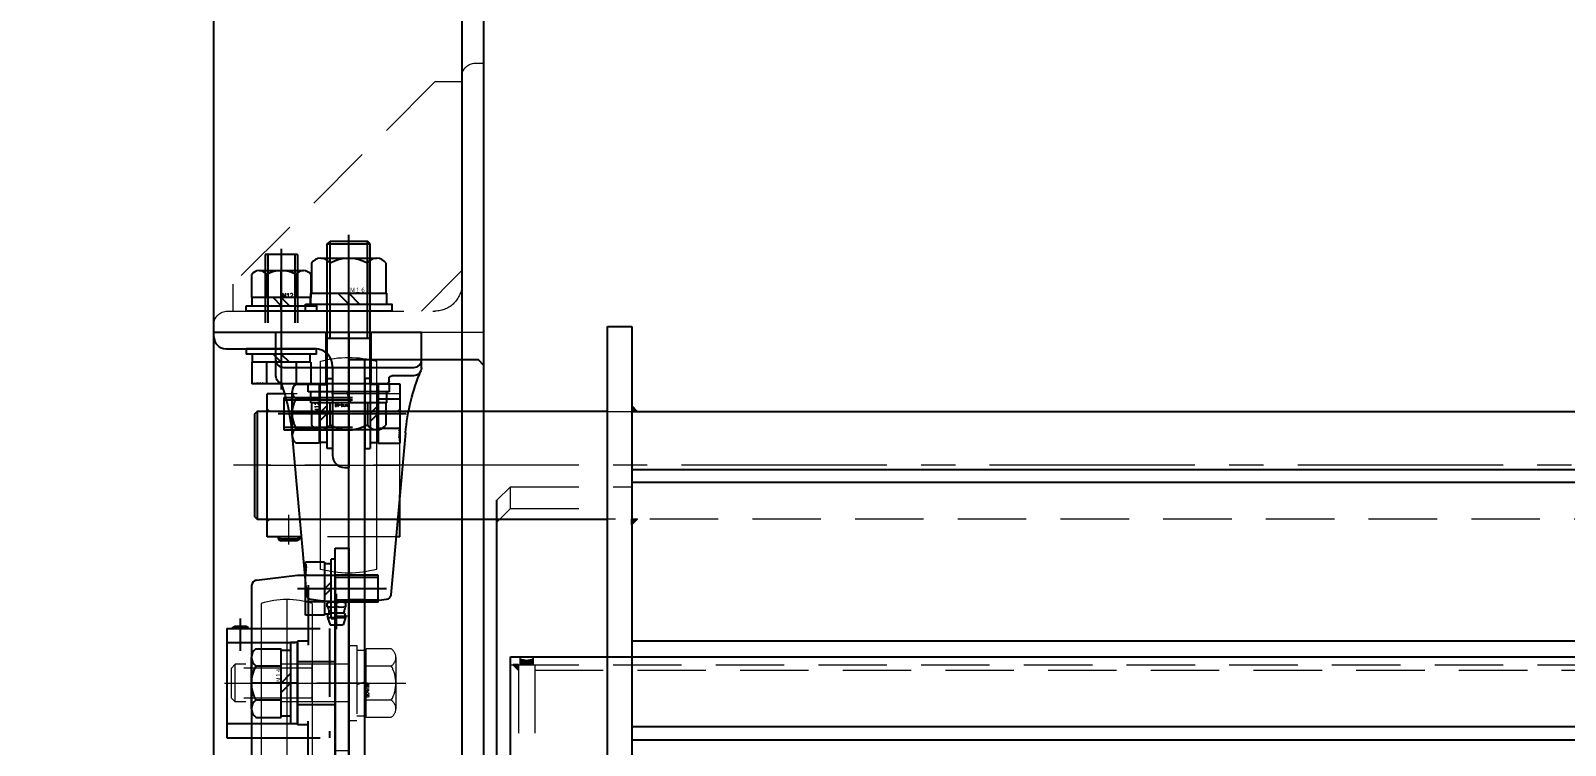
# Model space of a CAD drawing. Header units: millimetres. Extents: x -8731 to 85711, y -14522 to 31379.
# Drawn here: x 374 to 943, y 14124 to 14389 of the extents above; entities that cross this region are included whole.
import ezdxf
from ezdxf import colors
from ezdxf.entities.mleader import LeaderData, LeaderLine
from ezdxf.enums import TextEntityAlignment as Align
from ezdxf.math import Vec2, Vec3

# ---------------------------------------------------------------- set-up
doc = ezdxf.new("R2010")
doc.units = ezdxf.units.MM
doc.header["$LTSCALE"] = 4
doc.header["$PDMODE"] = 99
doc.header["$PDSIZE"] = 1
doc.linetypes.add('CENTER2', pattern=[28.575, 19.05, -3.175, 3.175, -3.175])
doc.linetypes.add('HIDDEN', pattern=[9.525, 6.35, -3.175])
for name, color, linetype, lineweight in [('04_HIDDEN', 2, 'HIDDEN', 13), ('05_CENTER', 4, 'CENTER2', 13), ('08_DIM', 3, 'Continuous', 13)]:
    doc.layers.add(name, color=color, linetype=linetype, lineweight=lineweight)
doc.layers.add('10_DRAFT', color=8, linetype='Continuous', lineweight=0, plot=False)
doc.styles.add('KANJI0', font='txt.shx', dxfattribs={"width": 0.9, "height": 30, "bigfont": 'bigfont'})
doc.styles.add('KSS_TXT', font='txt.shx', dxfattribs={"bigfont": 'extfont2.shx'})
doc.styles.add('KSS_TXT_L', font='txt.shx', dxfattribs={"height": 9, "bigfont": 'extfont2.shx'})
doc.styles.get("Standard").update_dxf_attribs({"font": 'txt.shx', "bigfont": 'extfont2.shx'})
doc.dimstyles.new('KSS_DIM', dxfattribs={"dimscale": 3, "dimtxt": 3, "dimasz": 2.5, "dimexe": 1.25, "dimexo": 0.625, "dimtad": 1, "dimdsep": 46, "dimtxsty": 'KSS_TXT', "dimblk": 'OPEN30', "dimcen": 0, "dimazin": 2, "dimtfac": 0.75, "dimtmove": 0, "dimatfit": 3, "dimldrblk": 'OPEN30', "dimfxl": 1, "dimtolj": 1, "dimarcsym": 0})

# ---------------------------------------------------------------- blocks, each defined once
blk = doc.blocks.new('AM_BALLOON1')
at = {"transparency": 16777216}
blk.add_circle((0, 0), 5, dxfattribs=at)
blk.add_attdef('B_NUMBER', text='', height=3, dxfattribs=at).set_placement((0, 0), align=Align.MIDDLE_CENTER)
blk = doc.blocks.new('_OPEN')
at = {"color": 0, "linetype": 'ByBlock'}
for p, q in [((-1, 0.167), (0, 0)), ((0, 0), (-1, -0.167)), ((0, 0), (-1, 0))]:
    blk.add_line(p, q, dxfattribs=at)
blk = doc.blocks.new('A$C448B04A9_1_1_1')
at = {"color": 0}
for p, q in [((3, 100), (0, 100)), ((0, 0), (0, 100)), ((8, 18), (8, 95)), ((95, 8), (18, 8)), ((0, 0), (100, 0)), ((100, 3), (100, 0))]:
    blk.add_line(p, q, dxfattribs=at)
for centre, radius, start, end in [((3, 95), 5, 0, 90), ((18, 18), 10, 180, 270), ((95, 3), 5, 0, 90)]:
    blk.add_arc(centre, radius, start, end, dxfattribs=at)
blk = doc.blocks.new('A$C42EA7A30_1_1_1')
at = {"color": 0}
blk.add_line((-1008, 1230), (-1008, 16), dxfattribs=at)
blk.add_lwpolyline([(-1090, 1230), (-1000, 1230), (-1000, 16), (-1100, 16), (-1100, 1220)], close=True, dxfattribs=at)
at = {"layer": '04_HIDDEN'}
blk.add_lwpolyline([(-1008, 873), (-1008, 943), (-1018, 943), (-1093, 868), (-1093, 858), (-1023, 858)], close=True, dxfattribs=at)
at = {"layer": '05_CENTER'}
for p, q in [((-1075, 835.66), (-1075, 872.48)), ((-1050, 835.66), (-1050, 872.48))]:
    blk.add_line(p, q, dxfattribs=at)
at = {"layer": '04_HIDDEN', "xscale": -1}
blk.add_blockref('A$C448B04A9_1_1_1', (-1000, 850), dxfattribs=at)
blk = doc.blocks.new('_Open30')
at = {"color": 0, "linetype": 'ByBlock', "lineweight": -2}
for p, q in [((-1, 0.268), (0, 0)), ((0, 0), (-1, -0.268)), ((0, 0), (-1, 0))]:
    blk.add_line(p, q, dxfattribs=at)
blk = doc.blocks.new('*D4360')
at = {"layer": '08_DIM', "color": 0, "lineweight": -2, "transparency": 16777216}
for p, q in [((101.84, 13906.64), (101.84, 14822.11)), ((441.84, 14656.64), (441.84, 14822.11)), ((404.34, 14803.36), (139.34, 14803.36))]:
    blk.add_line(p, q, dxfattribs=at)
at = {"layer": 'Defpoints', "color": 0, "transparency": 16777216}
for p in [(101.84, 14803.36), (441.84, 14647.26), (101.84, 13897.26)]:
    blk.add_point(p, dxfattribs=at)
at = {"layer": '08_DIM', "color": 0, "lineweight": -2, "transparency": 16777216, "xscale": 37.5, "yscale": 37.5, "zscale": 37.5, "rotation": 180}
blk.add_blockref('_Open30', (101.84, 14803.36), dxfattribs=at)
at = {"layer": '08_DIM', "color": 0, "lineweight": -2, "transparency": 16777216, "xscale": 37.5, "yscale": 37.5, "zscale": 37.5}
blk.add_blockref('_Open30', (441.84, 14803.36), dxfattribs=at)
at = {"layer": '08_DIM', "color": 0, "transparency": 16777216, "insert": (271.84, 14835.24), "char_height": 45, "attachment_point": 5, "style": 'KSS_TXT'}
blk.add_mtext('\\A1;(340)', dxfattribs=at)
blk = doc.blocks.new('A$C67F20274_1_1_1')
h = blk.add_hatch(color=3)
h.dxf.hatch_style = 1
h.paths.add_polyline_path([(0, -2), (0, 0), (-2, 0)])
at = {"color": 3}
blk.add_lwpolyline([(0, 0), (-2, 0), (-2, 0), (0, -2)], close=True, dxfattribs=at)
blk = doc.blocks.new('A$C715E4393_1_1_1')
h = blk.add_hatch(color=3)
h.dxf.hatch_style = 1
h.paths.add_polyline_path([(-981.5, 187), (-981.5, 189.21, -0.11176), (-984, 188.65), (-984, 187)])
h.paths.add_polyline_path([(-984, 187), (-984, 188.65, -0.111762), (-986.5, 189.21), (-986.5, 187)])
at = {"color": 0}
blk.add_lwpolyline([(-990, 190), (990, 190), (990, -190), (-990, -190)], close=True, dxfattribs=at)
at = {"color": 3}
blk.add_arc((-984, 194.45), 5.81, 244.4921, 295.5079, dxfattribs=at)
at = {"layer": '04_HIDDEN'}
for p, q in [((-986.5, 190), (-986.5, 187)), ((-981.5, 190), (-981.5, 187)), ((-990, 187), (990, 187)), ((-987, 187), (-987, -187)), ((-981, 187), (-981, -187)), ((-981, 185), (-331, 185))]:
    blk.add_line(p, q, dxfattribs=at)
blk.add_blockref('A$C67F20274_1_1_1', (-987, 187))
blk = doc.blocks.new('A$C56A90DFC_1_1')
at = {"xscale": -1}
blk.add_blockref('A$C715E4393_1_1_1', (-1050, 339.8), dxfattribs=at)
blk = doc.blocks.new('A$C365C4D5C_1_1')
at = {"color": 0}
blk.add_line((-6, -30), (-6, 610), dxfattribs=at)
blk.add_lwpolyline([(-48, -30), (0, -30), (0, 610), (-48, 610), (-50, 608), (-50, -28)], close=True, dxfattribs=at)
blk.add_circle((-25, 190), 7, dxfattribs=at)
at = {"layer": '04_HIDDEN'}
for p, q in [((-6, 530), (0, 530)), ((-6, 529), (0, 529)), ((-6, 521), (0, 521)), ((-6, 520), (0, 520)), ((-6, 260), (0, 260)), ((-6, 259), (0, 259)), ((-6, 251), (0, 251)), ((-6, 250), (0, 250)), ((-6, 130), (0, 130)), ((-6, 129), (0, 129)), ((-6, 121), (0, 121)), ((-6, 120), (0, 120)), ((-6, 80), (0, 80)), ((-6, 79), (0, 79)), ((-6, 71), (0, 71)), ((-6, 70), (0, 70))]:
    blk.add_line(p, q, dxfattribs=at)
at = {"layer": '05_CENTER'}
for p, q in [((8.14, 590), (-14.23, 590)), ((-10.09, 525), (4.09, 525)), ((-10.09, 255), (4.09, 255)), ((-25, 178.81), (-25, 201.19)), ((-13.81, 190), (-36.19, 190)), ((-10.09, 125), (4.09, 125)), ((-10.09, 75), (4.09, 75)), ((8.14, 0), (-14.23, 0))]:
    blk.add_line(p, q, dxfattribs=at)
blk = doc.blocks.new('A$C13E861D8_1_1')
at = {"color": 0}
for p, q in [((1.5, 50), (0, 50)), ((0, 0), (0, 50)), ((6, 12.5), (6, 45.5)), ((45.5, 6), (12.5, 6)), ((0, 0), (50, 0)), ((50, 1.5), (50, 0))]:
    blk.add_line(p, q, dxfattribs=at)
for centre, radius, start, end in [((1.5, 45.5), 4.5, 0, 90), ((12.5, 12.5), 6.5, 180, 270), ((45.5, 1.5), 4.5, 0, 90)]:
    blk.add_arc(centre, radius, start, end, dxfattribs=at)
blk = doc.blocks.new('A$C5EBE3137_1_1')
at = {"layer": '05_CENTER'}
for p, q in [((-5.49, 30), (11.61, 30)), ((25, 11.49), (25, -5.61))]:
    blk.add_line(p, q, dxfattribs=at)
blk.add_blockref('A$C13E861D8_1_1', (0, 0))
blk = doc.blocks.new('A$C1819430B_1_1')
at = {"color": 0}
for p, q in [((-10.97, 13), (10.97, 13)), ((-10.97, 5), (-10.97, 13)), ((-5.48, 5), (-5.48, 13)), ((5.48, 5), (5.48, 13)), ((10.97, 5), (10.97, 13)), ((-13, 2), (13, 2)), ((-13, 2), (-13, 0)), ((-13, 0), (13, 0)), ((-10.97, 5), (10.97, 5)), ((-10.75, 5), (-10.75, 2)), ((0, 2), (-3, 5)), ((0, 5), (3, 2)), ((10.75, 2), (10.75, 5)), ((13, 0), (13, 2))]:
    blk.add_line(p, q, dxfattribs=at)
at = {"color": 0, "linetype": 'CENTER2'}
blk.add_line((0, -32.11), (0, 15.28), dxfattribs=at)
at = {"color": 0, "linetype": 'HIDDEN'}
for p, q in [((-6, -30), (-6, 0)), ((-5.05, -30), (-5.05, 0)), ((5.05, -30), (5.05, 0)), ((6, -30), (6, 0)), ((-6, -30), (6, -30))]:
    blk.add_line(p, q, dxfattribs=at)
at = {"layer": '10_DRAFT', "style": 'KSS_TXT_L'}
blk.add_text('BT-M12x35L,SW,PW', height=0.3, dxfattribs=at).set_placement((6.07, 12.66))
blk = doc.blocks.new('M12Nza_1_1_1')
at = {"color": 0}
for p, q in [((-10.95, 5), (-10.95, 13.53)), ((-8.21, 15), (8.21, 15)), ((-5.47, 5), (-5.47, 13.53)), ((5.48, 5), (5.48, 13.53)), ((10.95, 13.53), (10.95, 5)), ((10.95, 5), (-10.95, 5)), ((-10.75, 2), (-10.75, 5)), ((0, 2), (-3, 5)), ((0, 5), (3, 2)), ((10.75, 5), (10.75, 2))]:
    blk.add_line(p, q, dxfattribs=at)
at = {"color": 0, "linetype": 'CENTER2'}
blk.add_line((0, 0), (0, 15), dxfattribs=at)
at = {"color": 0}
blk.add_lwpolyline([(-13, 2), (13, 2), (13, 0), (-13, 0)], close=True, dxfattribs=at)
for centre, radius, start, end in [((-8.21, 11.71), 3.29, 33.626, 146.374), ((0, 4.05), 10.95, 60, 120), ((8.21, 11.71), 3.29, 33.626, 146.374)]:
    blk.add_arc(centre, radius, start, end, dxfattribs=at)
at = {"layer": '10_DRAFT', "style": 'KSS_TXT'}
blk.add_text('M12', height=1.5, dxfattribs=at).set_placement((0.31, 5.09))
blk = doc.blocks.new('A$C6ADC7B1E_1_1')
at = {"color": 0}
blk.add_lwpolyline([(5, 5), (0, 5), (0, -295), (5, -295)], close=True, dxfattribs=at)
at = {"layer": '04_HIDDEN'}
for p, q in [((5, -20), (0, -20)), ((5, -70), (0, -70)), ((5, -100), (0, -100)), ((5, -150), (0, -150)), ((5, -195), (0, -195)), ((5, -245), (0, -245))]:
    blk.add_line(p, q, dxfattribs=at)
at = {"layer": '05_CENTER'}
for p, q in [((-6.94, -10), (11.83, -10)), ((-6.94, -45), (11.83, -45)), ((-6.88, -125), (11.88, -125)), ((-6.94, -161.5), (11.83, -161.5)), ((-6.94, -278.5), (11.83, -278.5)), ((-6.94, -280), (11.83, -280))]:
    blk.add_line(p, q, dxfattribs=at)
at = {"layer": '10_DRAFT'}
for p, q in [((0, -45), (5, -45)), ((0, -125), (5, -125)), ((0, -220), (5, -220))]:
    blk.add_line(p, q, dxfattribs=at)
blk = doc.blocks.new('A$C05FE0EC2_2_1')
at = {"color": 0, "linetype": 'CENTER2'}
blk.add_line((0, -19), (0, 14), dxfattribs=at)
at = {"color": 0}
for p, q in [((-9.81, 11), (9.81, 11)), ((-9.81, 4), (-9.81, 11)), ((-4.91, 4), (-4.91, 11)), ((4.91, 4), (4.91, 11)), ((9.81, 4), (9.81, 11)), ((-11, 1.5), (11, 1.5)), ((-11, 1.5), (-11, 0)), ((-11, 0), (11, 0)), ((9.81, 4), (-9.81, 4)), ((-9.25, 4), (-9.25, 1.5)), ((0, 1.5), (-2.5, 4)), ((0, 4), (2.5, 1.5)), ((9.25, 1.5), (9.25, 4)), ((11, 0), (11, 1.5))]:
    blk.add_line(p, q, dxfattribs=at)
at = {"color": 0, "linetype": 'HIDDEN'}
for p, q in [((-5, -16), (-5, 0)), ((-4.19, -16), (-4.19, 0)), ((4.19, -16), (4.19, 0)), ((5, -16), (5, 0)), ((-5, -16), (5, -16))]:
    blk.add_line(p, q, dxfattribs=at)
at = {"layer": '10_DRAFT', "style": 'KSS_TXT_L'}
blk.add_text('BT-M10x20L,SW,PW', height=0.3, dxfattribs=at).set_placement((5.16, 10.66))
blk = doc.blocks.new('A$C09CE55E7_1_1_1')
at = {"color": 0}
for p, q in [((-9.52, 17.5), (9.52, 17.5)), ((-12.7, 15.8), (-12.7, 6.5)), ((-6.35, 6.5), (-6.35, 15.8)), ((6.35, 15.8), (6.35, 6.5)), ((12.7, 15.8), (12.7, 6.5)), ((12.7, 6.5), (-12.7, 6.5)), ((-12.25, 3), (-12.25, 6.5)), ((-0.64, 6.5), (0.64, 3)), ((12.25, 6.5), (12.25, 3)), ((-14, 0), (-14, 3)), ((-14, 3), (14, 3)), ((14, 0), (-14, 0)), ((-7, 0), (-7, -42.1)), ((7, 0), (7, -42.1)), ((14, 3), (14, 0)), ((7, -13.5), (-7, -13.5)), ((-5.6, -13.5), (-5.6, -43.5)), ((5.6, -13.5), (5.6, -43.5)), ((-7, -42.1), (-5.6, -43.5)), ((7, -42.1), (-7, -42.1)), ((5.6, -43.5), (-5.6, -43.5)), ((7, -42.1), (5.6, -43.5))]:
    blk.add_line(p, q, dxfattribs=at)
at = {"color": 0, "linetype": 'CENTER2'}
blk.add_line((0, -46.09), (0, 21.25), dxfattribs=at)
at = {"color": 0}
for centre, radius, start, end in [((-9.52, 13.69), 3.81, 33.626, 146.374), ((0, 4.8), 12.7, 60, 120), ((9.52, 13.69), 3.81, 33.626, 146.374)]:
    blk.add_arc(centre, radius, start, end, dxfattribs=at)
at = {"layer": '10_DRAFT', "ltscale": 3, "style": 'KANJI0', "width": 0.82}
blk.add_text('M14x50', height=1, dxfattribs=at).set_placement((0.53, 6.6))
blk = doc.blocks.new('MUCAFL206c_1_1')
at = {"color": 0}
for p, q in [((-29.23, 38.21), (-14, 40)), ((-14, 40), (0, 40)), ((0, 40), (0, -40)), ((-31, 36.22), (-31, -36.22)), ((-10, 36.32), (-10, 14.08)), ((-40.2, 20.25), (-31, 20.25)), ((-40.2, 20.25), (-40.2, -20.25)), ((-38.2, 20.5), (-37.33, 21)), ((-38.2, 20.25), (-38.2, 20.5)), ((-32.2, 20.5), (-38.2, 20.5)), ((-37.65, 20.25), (-37.65, 20.82)), ((-33.07, 21), (-37.33, 21)), ((-32.2, 20.5), (-33.07, 21)), ((-32.75, 20.25), (-32.75, 20.82)), ((-32.2, 20.25), (-32.2, 20.5)), ((-14, 15.5), (-14, -15.5)), ((-10, 15.5), (-14, 15.5)), ((-10, -15.5), (-14, -15.5)), ((-10, -36.32), (-10, -14.08)), ((-40.2, -20.25), (-31, -20.25)), ((-29.23, -38.21), (-14, -40)), ((-14, -40), (0, -40))]:
    blk.add_line(p, q, dxfattribs=at)
at = {"color": 0, "linetype": 'CENTER2'}
blk.add_line((-35.2, 24), (-35.2, 12), dxfattribs=at)
at = {"color": 0, "linetype": 'HIDDEN'}
for p, q in [((-31, 20.25), (-2.1, 20.25)), ((-2.1, 20.25), (-2.1, -20.25)), ((-40.2, 15), (-2.1, 15)), ((-14, 8), (0, 8)), ((-14, -8), (0, -8)), ((-40.2, -15), (-2.1, -15)), ((-31, -20.25), (-2.1, -20.25))]:
    blk.add_line(p, q, dxfattribs=at)
at = {"color": 0}
for centre, start, end in [((-29, 36.22), 96.7098, 180), ((-29, -36.22), 180, 263.2902)]:
    blk.add_arc(centre, 2, start, end, dxfattribs=at)
at = {"layer": '10_DRAFT'}
for p, q in [((-27.5, 29.51), (-27.5, -29.51)), ((-18, 31), (-18, -31)), ((-8.5, 29.51), (-8.5, -29.51)), ((-40.2, 0), (0, 0))]:
    blk.add_line(p, q, dxfattribs=at)
for start, end in [(72.1545, 107.8455), (252.1545, 287.8455)]:
    blk.add_arc((-18, 0), 31, start, end, dxfattribs=at)
blk = doc.blocks.new('M14Nza_1_1_1')
at = {"color": 0}
for p, q in [((-9.52, 17.1), (9.52, 17.1)), ((-12.7, 15.4), (-12.7, 6.1)), ((-6.35, 6.1), (-6.35, 15.4)), ((6.35, 15.4), (6.35, 6.1)), ((12.7, 15.4), (12.7, 6.1)), ((-12.7, 6.1), (12.7, 6.1)), ((-12.25, 2.6), (-12.25, 6.1)), ((-3.5, 6.1), (0, 2.6)), ((0, 6.1), (3.5, 2.6)), ((12.25, 6.1), (12.25, 2.6))]:
    blk.add_line(p, q, dxfattribs=at)
at = {"color": 0, "linetype": 'CENTER2'}
blk.add_line((0, 0), (0, 17.1), dxfattribs=at)
at = {"color": 0}
blk.add_lwpolyline([(-15, 0), (15, 0), (15, 2.6), (-15, 2.6)], close=True, dxfattribs=at)
for centre, radius, start, end in [((-9.52, 13.29), 3.81, 33.626, 146.374), ((0, 4.4), 12.7, 60, 120), ((9.52, 13.29), 3.81, 33.626, 146.374)]:
    blk.add_arc(centre, radius, start, end, dxfattribs=at)
at = {"layer": '10_DRAFT', "ltscale": 3, "style": 'KANJI0', "width": 0.82}
blk.add_text('Ｍ１４', height=1.5, dxfattribs=at).set_placement((0.39, 6.2))
blk = doc.blocks.new('A$C15646C67_1_1_1')
at = {"color": 0}
for p, q in [((-10.97, 13), (10.97, 13)), ((-10.97, 5), (-10.97, 13)), ((-5.48, 5), (-5.48, 13)), ((5.48, 5), (5.48, 13)), ((10.97, 5), (10.97, 13)), ((-13, 2), (13, 2)), ((-13, 2), (-13, 0)), ((-13, 0), (13, 0)), ((-10.97, 5), (10.97, 5)), ((-10.75, 5), (-10.75, 2)), ((0, 2), (-3, 5)), ((0, 5), (3, 2)), ((10.75, 2), (10.75, 5)), ((13, 0), (13, 2))]:
    blk.add_line(p, q, dxfattribs=at)
at = {"color": 0, "linetype": 'CENTER2'}
blk.add_line((0, -37.07), (0, 15.08), dxfattribs=at)
at = {"color": 0, "linetype": 'HIDDEN'}
for p, q in [((-6, -35), (-6, 0)), ((-5.05, -35), (-5.05, 0)), ((5.05, -35), (5.05, 0)), ((6, -35), (6, 0)), ((-6, -35), (6, -35))]:
    blk.add_line(p, q, dxfattribs=at)
at = {"layer": '10_DRAFT', "style": 'KSS_TXT_L'}
blk.add_text('BT-M12x40L,SW,PW', height=0.3, dxfattribs=at).set_placement((6.26, 12.66))
blk = doc.blocks.new('A$C43C202D3_1_1')
for name, p, rotation in [('A$C15646C67_1_1_1', (-2150, 644), 180), ('A$C5EBE3137_1_1', (-2125, 650), 180), ('A$C1819430B_1_1', (-2119, 620), 270), ('M12Nza_1_1_1', (-2131, 620), 90), ('A$C05FE0EC2_2_1', (-2130, 555), 90), ('M14Nza_1_1_1', (-2144, 520), 90)]:
    blk.add_blockref(name, p, dxfattribs=dict(rotation=rotation))
blk.add_blockref('M12Nza_1_1_1', (-2150, 658))
at = {"xscale": -1}
for name, p in [('A$C365C4D5C_1_1', (-2125, 30)), ('A$C6ADC7B1E_1_1', (-2125, 565))]:
    blk.add_blockref(name, p, dxfattribs=at)
at = {"color": 4}
blk.add_blockref('MUCAFL206c_1_1', (-2130, 520), dxfattribs=at)
at = {"layer": '04_HIDDEN', "rotation": 270}
blk.add_blockref('A$C09CE55E7_1_1_1', (-2125, 520), dxfattribs=at)
blk = doc.blocks.new('MUCAP208Jb_1_1')
at = {"color": 0}
for p, q in [((-7.8, 105.7), (-6.9, 108.4)), ((-6.9, 108.4), (-2.1, 108.4)), ((-1.2, 105.7), (-2.1, 108.4)), ((-7.8, 105.7), (-1.2, 105.7)), ((-7.3, 103.95), (-1.7, 103.95)), ((-21.09, 37.12), (-15.64, 97.23)), ((-8, 101.53), (-8, 100.27)), ((-6.25, 99.9), (-2.75, 99.9)), ((-4.5, 101.53), (-4.5, 100.27)), ((-1, 101.53), (-1, 100.27)), ((21.09, 37.12), (15.64, 97.23)), ((-30.2, 75.7), (-30.2, 22.7)), ((-17.59, 75.7), (-30.2, 75.7)), ((-26.2, 76.6), (-25.16, 77.2)), ((-18.2, 76.6), (-26.2, 76.6)), ((-26.2, 75.7), (-26.2, 76.6)), ((-25.65, 75.7), (-25.65, 76.92)), ((-19.24, 77.2), (-25.16, 77.2)), ((-18.2, 76.6), (-19.24, 77.2)), ((-18.75, 75.7), (-18.75, 76.92)), ((-18.2, 75.7), (-18.2, 76.6)), ((19, 75.7), (17.59, 75.7)), ((19, 75.7), (19, 60.16)), ((-23.78, 22.7), (-30.2, 22.7)), ((14, 19), (-24, 19)), ((15, 18), (15, 17)), ((-27, 16), (-27, 0)), ((24, 13), (-24, 13)), ((24, 16), (16, 16)), ((27, 13), (27, 0)), ((27, 0), (-27, 0))]:
    blk.add_line(p, q, dxfattribs=at)
for centre, radius, start, end in [((-4.5, 106.91), 1.59, 69.555, 110.445), ((-13.29, 104.32), 6, 332.3723, 353.8983), ((-4.5, 105.7), 3.3, 180, 208.0616), ((-8.12, 103.77), 0.8, 353.8983, 28.0616), ((-0.88, 103.77), 0.8, 151.9384, 186.1017), ((4.29, 104.32), 6, 186.1017, 207.6277), ((-4.5, 105.7), 3.3, 331.9384, 0), ((-13.65, 97.04), 2, 98.0065, 174.8238), ((0, 0), 100, 81.9935, 98.0065), ((-6.25, 97.58), 4.32, 66.1022, 113.8978), ((-6.25, 104.22), 4.32, 246.1022, 293.8978), ((-2.75, 97.58), 4.32, 66.1022, 113.8978), ((-2.75, 104.22), 4.32, 246.1022, 293.8978), ((13.65, 97.04), 2, 5.1762, 81.9935), ((-98.77, 44.15), 78, 341.0544, 354.8238), ((98.77, 44.15), 78, 185.1762, 202.6205), ((-24, 16), 3, 90, 180), ((14, 18), 1, 0, 90), ((-24, 10), 3, 90, 180), ((16, 17), 1, 180, 270), ((24, 13), 3, 0, 90), ((24, 10), 3, 0, 90)]:
    blk.add_arc(centre, radius, start, end, dxfattribs=at)
at = {"layer": '04_HIDDEN', "color": 0}
for p, q in [((17.59, 75.7), (-17.59, 75.7)), ((17.5, 69.2), (-28.7, 69.2)), ((19, 60.16), (19, 22.7)), ((17.5, 29.2), (-28.7, 29.2)), ((19, 22.7), (-23.78, 22.7)), ((-8.5, 19), (-8.5, 0)), ((8.5, 19), (8.5, 0))]:
    blk.add_line(p, q, dxfattribs=at)
for centre, start, end in [((-28.7, 70.7), 180, 270), ((17.5, 70.7), 270, 0), ((-28.7, 27.7), 90, 180), ((17.5, 27.7), 0, 90)]:
    blk.add_arc(centre, 1.5, start, end, dxfattribs=at)
at = {"layer": '05_CENTER', "color": 0}
for p, q in [((-4.5, 96.9), (-4.5, 109.99)), ((0, 103.33), (0, 0)), ((-22.2, 78.59), (-22.2, 67.64))]:
    blk.add_line(p, q, dxfattribs=at)
at = {"layer": '10_DRAFT'}
for p, q in [((-10.5, 87.8), (-10.5, 10.6)), ((10.5, 87.8), (10.5, 10.6)), ((-30.2, 49.2), (19, 49.2))]:
    blk.add_line(p, q, dxfattribs=at)
for start, end in [(74.7815, 105.2185), (254.7815, 285.2185)]:
    blk.add_arc((0, 49.2), 40, start, end, dxfattribs=at)
blk = doc.blocks.new('A$C5136444F_1_1_1')
at = {"color": 0, "linetype": 'CENTER2'}
blk.add_line((0, 20.91), (0, -56), dxfattribs=at)
at = {"color": 0}
for p, q in [((-13.85, 15.14), (-13.85, 7)), ((-10.39, 17), (10.39, 17)), ((-6.92, 7), (-6.92, 15.14)), ((6.92, 15.14), (6.92, 7)), ((13.85, 7), (13.85, 15.14)), ((-14, 3), (-14, 7)), ((-14, 7), (14, 7)), ((0.73, 3), (-0.73, 7)), ((14, 7), (14, 3)), ((-15, 0), (-15, 3)), ((-15, 3), (15, 3)), ((-15, 0), (15, 0)), ((-8, 0), (-8, -51.92)), ((8, 0), (8, -51.92)), ((15, 3), (15, 0)), ((8, -17), (-8, -17)), ((-6.92, -17), (-6.92, -53)), ((6.92, -17), (6.92, -53)), ((8, -51.92), (-8, -51.92)), ((-8, -51.92), (-6.92, -53)), ((6.92, -53), (-6.92, -53)), ((8, -51.92), (6.92, -53))]:
    blk.add_line(p, q, dxfattribs=at)
for centre, radius, start, end in [((-10.39, 12.84), 4.16, 33.626, 146.374), ((0, 3.15), 13.85, 60, 120), ((10.39, 12.84), 4.16, 33.626, 146.374)]:
    blk.add_arc(centre, radius, start, end, dxfattribs=at)
at = {"layer": '10_DRAFT', "style": 'KANJI0', "width": 0.82}
blk.add_text('M16x60', height=1, dxfattribs=at).set_placement((0.41, 7.48))
blk = doc.blocks.new('M16Nza_1_1_1')
at = {"color": 0}
for p, q in [((-13.85, 17.74), (-13.85, 6.6)), ((-10.39, 19.6), (10.39, 19.6)), ((-6.92, 6.6), (-6.92, 17.74)), ((6.93, 17.74), (6.93, 6.6)), ((13.85, 6.6), (13.85, 17.74)), ((-14, 2.6), (-14, 6.6)), ((-14, 6.6), (14, 6.6)), ((-4, 6.6), (0, 2.6)), ((0, 6.6), (4, 2.6)), ((14, 6.6), (14, 2.6))]:
    blk.add_line(p, q, dxfattribs=at)
at = {"color": 0, "linetype": 'CENTER2'}
blk.add_line((0, 0), (0, 19.6), dxfattribs=at)
at = {"color": 0}
blk.add_lwpolyline([(-16, 2.6), (16, 2.6), (16, 0), (-16, 0)], close=True, dxfattribs=at)
for centre, radius, start, end in [((-10.39, 15.44), 4.16, 33.626, 146.374), ((0, 5.75), 13.85, 60, 120), ((10.39, 15.44), 4.16, 33.626, 146.374)]:
    blk.add_arc(centre, radius, start, end, dxfattribs=at)
at = {"layer": '10_DRAFT', "style": 'KANJI0', "width": 0.82}
blk.add_text('Ｍ１６', height=1.714, dxfattribs=at).set_placement((0.41, 6.78))
blk = doc.blocks.new('A$C5A066D84_1_1')
at = {"color": 0}
for p, q in [((945, -51.49), (945, 434.69)), ((995, 429.69), (995, 13)), ((954, 426.61), (954, -51.49)), ((1084, -20), (1084, 20)), ((945, -20), (-945, -20)), ((954, -51.49), (945, -51.49))]:
    blk.add_line(p, q, dxfattribs=at)
for p, q in [((-945, 101.92), (945, 101.92)), ((-945, 97.07), (945, 97.07)), ((-945, 65.21), (945, 65.21)), ((-945, 6.34), (945, 6.34)), ((-945, 1.68), (945, 1.68))]:
    blk.add_line(p, q)
blk.add_lwpolyline([(954, 20), (954, -20), (1084, -20), (1085, -19), (1085, 19), (1084, 20)], close=True, dxfattribs=at)
at = {"layer": '04_HIDDEN'}
for p, q in [((-954, 20), (954, 20)), ((995, 21.08), (990, 16.08)), ((990, 16.08), (954, 16.08)), ((990, 16.08), (990, 8)), ((995, 13), (990, 8)), ((990, 8), (945, 8)), ((954, -20), (945, -20))]:
    blk.add_line(p, q, dxfattribs=at)
at = {"layer": '05_CENTER'}
blk.add_line((-1092.78, 0), (1092.78, 0), dxfattribs=at)
at = {"xscale": -1, "rotation": 180}
blk.add_blockref('A$C67F20274_1_1_1', (945, 20), dxfattribs=at)
blk.add_blockref('A$C67F20274_1_1_1', (945, -20))
blk = doc.blocks.new('A$C1ACF5523_1_1')
for name, p in [('A$C5A066D84_1_1', (1050, 49.2)), ('A$C5136444F_1_1_1', (2100, 19))]:
    blk.add_blockref(name, p)
at = {"color": 4, "xscale": -1}
blk.add_blockref('MUCAP208Jb_1_1', (2100, 0), dxfattribs=at)
at = {"rotation": 179.9999999999999}
blk.add_blockref('M16Nza_1_1_1', (2100, -8), dxfattribs=at)

msp = doc.modelspace()

# ---------------------------------------------------------------- block references
for name, p in [('A$C42EA7A30_1_1_1', (1541.84416, 13427.26365)), ('A$C43C202D3_1_1', (2616.84415, 13627.26365))]:
    msp.add_blockref(name, p)
at = {"rotation": 180}
msp.add_blockref('A$C1ACF5523_1_1', (2591.84417, 14277.26365), dxfattribs=at)
at = {"xscale": -1}
msp.add_blockref('A$C56A90DFC_1_1', (491.84416, 13627.26365), dxfattribs=at)

# ---------------------------------------------------------------- dimensions: what is measured, and where the dimension line sits
at = {"layer": '08_DIM'}
dim = msp.add_linear_dim(base=(101.84416, 14803.36181), p1=(441.84416, 14647.26365), p2=(101.84416, 13897.26365), angle=180, text='(<>)', dimstyle='KSS_DIM', override={"dimscale": 15}, dxfattribs=at)
dim.commit()
dim.dimension.update_dxf_attribs({"geometry": '*D4360', "text_midpoint": (271.84416, 14835.23681)})

# ---------------------------------------------------------------- leaders
ml = msp.add_multileader_block('Standard', dxfattribs=at)
ml.set_content('AM_BALLOON1', color=256, scale=15)
ml.set_attribute('B_NUMBER', 'AU', width=0)
ml.set_leader_properties(color=256, linetype='ByLayer', lineweight=-1)
ml.set_arrow_properties(name='OPEN')
ml.build(insert=Vec2(0, 0))
ml.multileader.update_dxf_attribs({"leader_type": 0, "has_dogleg": 0, "text_right_attachment_type": 6, "dogleg_length": 0, "arrow_head_size": 30, "scale": 15, "block_connection_type": 1})
ctx = ml.context
ctx.base_point, ctx.scale, ctx.char_height, ctx.arrow_head_size, ctx.landing_gap_size, ctx.plane_origin = Vec3(5844.83769, 21132.80583), 15, 60, 30, 30, Vec3(5844.83769, 21132.80583)
ctx.right_attachment, ctx.attachment_type = 6, 1
notes = []
notes.append((ctx, [(0, (0, 0, 0), (0, 0), (1, 0), 1, [])]))
ctx.block.insert = Vec3(5844.83769, 21132.80583)
ml = msp.add_multileader_block('Standard', dxfattribs=at)
ml.set_content('AM_BALLOON1', color=256, scale=15)
ml.set_attribute('B_NUMBER', 'AF', width=0)
ml.set_leader_properties(color=256, linetype='ByLayer', lineweight=-1)
ml.set_arrow_properties(name='OPEN')
ml.build(insert=Vec2(0, 0))
ml.multileader.update_dxf_attribs({"leader_type": 0, "has_dogleg": 0, "text_right_attachment_type": 6, "dogleg_length": 0, "arrow_head_size": 30, "scale": 15, "block_connection_type": 1})
ctx = ml.context
ctx.base_point, ctx.scale, ctx.char_height, ctx.arrow_head_size, ctx.landing_gap_size, ctx.plane_origin = Vec3(8262.14661, 16915.24927), 15, 60, 30, 30, Vec3(8262.14661, 16915.24927)
ctx.right_attachment, ctx.attachment_type = 6, 1
notes.append((ctx, [(0, (0, 0, 0), (0, 0), (1, 0), 1, [])]))
ctx.block.insert = Vec3(8262.14661, 16915.24927)
ml = msp.add_multileader_block('Standard', dxfattribs=at)
ml.set_content('AM_BALLOON1', color=256, scale=15)
ml.set_attribute('B_NUMBER', 'X', width=0)
ml.set_leader_properties(color=256, linetype='ByLayer', lineweight=-1)
ml.set_arrow_properties(name='OPEN')
ml.build(insert=Vec2(0, 0))
ml.multileader.update_dxf_attribs({"leader_type": 0, "has_dogleg": 0, "text_right_attachment_type": 6, "dogleg_length": 0, "arrow_head_size": 30, "scale": 15, "block_connection_type": 1})
ctx = ml.context
ctx.base_point, ctx.scale, ctx.char_height, ctx.arrow_head_size, ctx.landing_gap_size, ctx.plane_origin = Vec3(1602.58602, 16814.40542), 15, 60, 30, 30, Vec3(1602.58602, 16814.40542)
ctx.right_attachment, ctx.attachment_type = 6, 1
notes.append((ctx, [(0, (0, 0, 0), (0, 0), (1, 0), 1, [])]))
ctx.block.insert = Vec3(1602.58602, 16814.40542)
ml = msp.add_multileader_block('Standard', dxfattribs=at)
ml.set_content('AM_BALLOON1', color=256, scale=15)
ml.set_attribute('B_NUMBER', 'AO', width=0)
ml.set_leader_properties(color=256, linetype='ByLayer', lineweight=-1)
ml.set_arrow_properties(name='OPEN')
ml.build(insert=Vec2(0, 0))
ml.multileader.update_dxf_attribs({"leader_type": 0, "has_dogleg": 0, "text_right_attachment_type": 6, "dogleg_length": 0, "arrow_head_size": 30, "scale": 15, "block_connection_type": 1})
ctx = ml.context
ctx.base_point, ctx.scale, ctx.char_height, ctx.arrow_head_size, ctx.landing_gap_size, ctx.plane_origin = Vec3(11532.59715, 15665.61266), 15, 60, 30, 30, Vec3(11532.59715, 15665.61266)
ctx.right_attachment, ctx.attachment_type = 6, 1
notes.append((ctx, [(0, (0, 0, 0), (0, 0), (1, 0), 1, [])]))
ctx.block.insert = Vec3(11532.59715, 15665.61266)
ml = msp.add_multileader_block('Standard', dxfattribs=at)
ml.set_content('AM_BALLOON1', color=256, scale=15)
ml.set_attribute('B_NUMBER', 'D', width=0)
ml.set_leader_properties(color=256, linetype='ByLayer', lineweight=-1)
ml.set_arrow_properties(name='OPEN')
ml.build(insert=Vec2(0, 0))
ml.multileader.update_dxf_attribs({"leader_type": 0, "has_dogleg": 0, "text_right_attachment_type": 6, "dogleg_length": 0, "arrow_head_size": 30, "scale": 15, "block_connection_type": 1})
ctx = ml.context
ctx.base_point, ctx.scale, ctx.char_height, ctx.arrow_head_size, ctx.landing_gap_size, ctx.plane_origin = Vec3(9708.75838, 15394.05003), 15, 60, 30, 30, Vec3(9708.75838, 15394.05003)
ctx.right_attachment, ctx.attachment_type = 6, 1
notes.append((ctx, [(0, (0, 0, 0), (0, 0), (1, 0), 1, [])]))
ctx.block.insert = Vec3(9708.75838, 15394.05003)
ml = msp.add_multileader_block('Standard', dxfattribs=at)
ml.set_content('AM_BALLOON1', color=256, scale=15)
ml.set_attribute('B_NUMBER', 'E', width=0)
ml.set_leader_properties(color=256, linetype='ByLayer', lineweight=-1)
ml.set_arrow_properties(name='OPEN')
ml.build(insert=Vec2(0, 0))
ml.multileader.update_dxf_attribs({"leader_type": 0, "has_dogleg": 0, "text_right_attachment_type": 6, "dogleg_length": 0, "arrow_head_size": 30, "scale": 15, "block_connection_type": 1})
ctx = ml.context
ctx.base_point, ctx.scale, ctx.char_height, ctx.arrow_head_size, ctx.landing_gap_size, ctx.plane_origin = Vec3(4125.87913, 15299.50665), 15, 60, 30, 30, Vec3(4141.62998, 15072.38033)
ctx.right_attachment, ctx.attachment_type = 6, 1
notes.append((ctx, [(0, (0, 0, 0), (0, 0), (1, 0), 1, [])]))
ctx.block.insert = Vec3(4125.87913, 15299.50665)
ml = msp.add_multileader_block('Standard', dxfattribs=at)
ml.set_content('AM_BALLOON1', color=256, scale=15)
ml.set_attribute('B_NUMBER', 'A', width=0)
ml.set_leader_properties(color=256, linetype='ByLayer', lineweight=-1)
ml.set_arrow_properties(name='OPEN')
ml.build(insert=Vec2(0, 0))
ml.multileader.update_dxf_attribs({"leader_type": 0, "has_dogleg": 0, "text_right_attachment_type": 6, "dogleg_length": 0, "arrow_head_size": 30, "scale": 15, "block_connection_type": 1})
ctx = ml.context
ctx.base_point, ctx.scale, ctx.char_height, ctx.arrow_head_size, ctx.landing_gap_size, ctx.plane_origin = Vec3(13148.43876, 15210.37146), 15, 60, 30, 30, Vec3(13148.43876, 15210.37146)
ctx.right_attachment, ctx.attachment_type = 6, 1
notes.append((ctx, [(0, (0, 0, 0), (0, 0), (1, 0), 1, [])]))
ctx.block.insert = Vec3(13148.43876, 15210.37146)
ml = msp.add_multileader_block('Standard', dxfattribs=at)
ml.set_content('AM_BALLOON1', color=256, scale=15)
ml.set_attribute('B_NUMBER', 'B', width=0)
ml.set_leader_properties(color=256, linetype='ByLayer', lineweight=-1)
ml.set_arrow_properties(name='OPEN')
ml.build(insert=Vec2(0, 0))
ml.multileader.update_dxf_attribs({"leader_type": 0, "has_dogleg": 0, "text_right_attachment_type": 6, "dogleg_length": 0, "arrow_head_size": 30, "scale": 15, "block_connection_type": 1})
ctx = ml.context
ctx.base_point, ctx.scale, ctx.char_height, ctx.arrow_head_size, ctx.landing_gap_size, ctx.plane_origin = Vec3(13018.80587, 15068.9297), 15, 60, 30, 30, Vec3(13018.80587, 15068.9297)
ctx.right_attachment, ctx.attachment_type = 6, 1
notes.append((ctx, [(0, (0, 0, 0), (0, 0), (1, 0), 1, [])]))
ctx.block.insert = Vec3(13018.80587, 15068.9297)
ml = msp.add_multileader_block('Standard', dxfattribs=at)
ml.set_content('AM_BALLOON1', color=256, scale=15)
ml.set_attribute('B_NUMBER', 'AS', width=0)
ml.set_leader_properties(color=256, linetype='ByLayer', lineweight=-1)
ml.set_arrow_properties(name='OPEN')
ml.build(insert=Vec2(0, 0))
ml.multileader.update_dxf_attribs({"leader_type": 0, "has_dogleg": 0, "text_right_attachment_type": 6, "dogleg_length": 0, "arrow_head_size": 30, "scale": 15, "block_connection_type": 1})
ctx = ml.context
ctx.base_point, ctx.scale, ctx.char_height, ctx.arrow_head_size, ctx.landing_gap_size, ctx.plane_origin = Vec3(4130.22531, 15020.06589), 15, 60, 30, 30, Vec3(4145.97616, 14792.93957)
ctx.right_attachment, ctx.attachment_type = 6, 1
notes.append((ctx, [(0, (0, 0, 0), (0, 0), (1, 0), 1, [])]))
ctx.block.insert = Vec3(4130.22531, 15020.06589)
ml = msp.add_multileader_block('Standard', dxfattribs=at)
ml.set_content('AM_BALLOON1', color=256, scale=15)
ml.set_attribute('B_NUMBER', 'H', width=0)
ml.set_leader_properties(color=256, linetype='ByLayer', lineweight=-1)
ml.set_arrow_properties(name='OPEN')
ml.build(insert=Vec2(0, 0))
ml.multileader.update_dxf_attribs({"leader_type": 0, "has_dogleg": 0, "text_right_attachment_type": 6, "dogleg_length": 0, "arrow_head_size": 30, "scale": 15, "block_connection_type": 1})
ctx = ml.context
ctx.base_point, ctx.scale, ctx.char_height, ctx.arrow_head_size, ctx.landing_gap_size, ctx.plane_origin = Vec3(2778.41829, 14994.13826), 15, 60, 30, 30, Vec3(2778.41829, 14994.13826)
ctx.right_attachment, ctx.attachment_type = 6, 1
notes.append((ctx, [(0, (0, 0, 0), (0, 0), (1, 0), 1, [])]))
ctx.block.insert = Vec3(2778.41829, 14994.13826)
ml = msp.add_multileader_block('Standard', dxfattribs=at)
ml.set_content('AM_BALLOON1', color=256, scale=15)
ml.set_attribute('B_NUMBER', 'G', width=0)
ml.set_leader_properties(color=256, linetype='ByLayer', lineweight=-1)
ml.set_arrow_properties(name='OPEN')
ml.build(insert=Vec2(0, 0))
ml.multileader.update_dxf_attribs({"leader_type": 0, "has_dogleg": 0, "text_right_attachment_type": 6, "dogleg_length": 0, "arrow_head_size": 30, "scale": 15, "block_connection_type": 1})
ctx = ml.context
ctx.base_point, ctx.scale, ctx.char_height, ctx.arrow_head_size, ctx.landing_gap_size, ctx.plane_origin = Vec3(2628.68865, 14994.13826), 15, 60, 30, 30, Vec3(2628.68865, 14994.13826)
ctx.right_attachment, ctx.attachment_type = 6, 1
notes.append((ctx, [(0, (0, 0, 0), (0, 0), (1, 0), 1, [])]))
ctx.block.insert = Vec3(2628.68865, 14994.13826)
ml = msp.add_multileader_block('Standard', dxfattribs=at)
ml.set_content('AM_BALLOON1', color=256, scale=15)
ml.set_attribute('B_NUMBER', 'C', width=0)
ml.set_leader_properties(color=256, linetype='ByLayer', lineweight=-1)
ml.set_arrow_properties(name='OPEN')
ml.build(insert=Vec2(0, 0))
ml.multileader.update_dxf_attribs({"leader_type": 0, "has_dogleg": 0, "text_right_attachment_type": 6, "dogleg_length": 0, "arrow_head_size": 30, "scale": 15, "block_connection_type": 1})
ctx = ml.context
ctx.base_point, ctx.scale, ctx.char_height, ctx.arrow_head_size, ctx.landing_gap_size, ctx.plane_origin = Vec3(13161.52102, 14919.16787), 15, 60, 30, 30, Vec3(13161.52102, 14919.16787)
ctx.right_attachment, ctx.attachment_type = 6, 1
notes.append((ctx, [(0, (0, 0, 0), (0, 0), (1, 0), 1, [])]))
ctx.block.insert = Vec3(13161.52102, 14919.16787)
for ctx, leaders in notes:
    for number, flags, end, landing, length, lines in leaders:
        leader = LeaderData()
        leader.index, (leader.has_last_leader_line, leader.has_dogleg_vector, leader.attachment_direction) = number, flags
        leader.last_leader_point, leader.dogleg_vector, leader.dogleg_length = Vec3(end), Vec3(landing), length
        for number, points, colour, breaks in lines:
            line = LeaderLine()
            line.index, line.vertices, line.color, line.breaks = number, Vec3.list(points), colors.encode_raw_color(colour), breaks
            leader.lines.append(line)
        ctx.leaders.append(leader)

doc.saveas('drawing.dxf')
